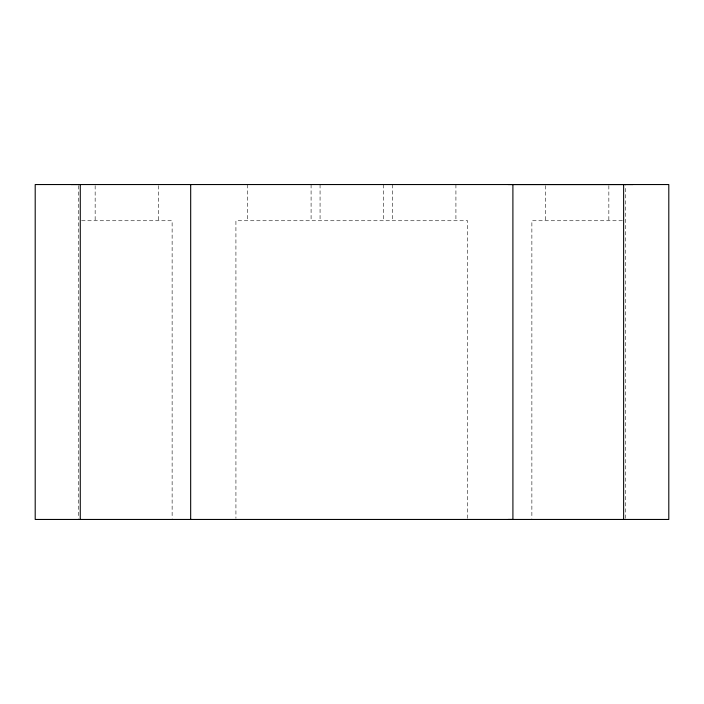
<?xml version="1.0" encoding="UTF-8"?>
<svg xmlns="http://www.w3.org/2000/svg" width="704" height="704" viewBox="0 0 704 704"><rect width="100%" height="100%" fill="white"/><g stroke="black" fill="none" stroke-linecap="round" stroke-linejoin="round"><path stroke-width="0.53" stroke-dasharray="3.52 2.64" d="M625.495 518.355L625.495 185.645M81.611 220.748L172.128 220.748L172.128 518.355M622.389 220.748L531.872 220.748L531.872 518.355M608.846 185.636L608.846 220.748M545.406 185.636L545.406 220.748M467.65 518.355L467.65 220.748L235.919 220.748L235.928 518.355M455.919 184.545L455.919 220.748M392.48 184.545L392.48 220.748M383.504 184.545L383.504 220.748M320.065 184.545L320.065 220.748M311.089 184.545L311.089 220.748M247.65 184.545L247.65 220.748M158.594 185.636L158.594 220.748M95.154 185.636L95.154 220.748M78.522 185.645L78.531 518.355"/><path stroke-width="1.06" d="M80.265 519.455L80.274 184.545L71.095 184.545M191.418 184.545L190.687 184.545L190.67 519.455L191.418 519.455M508.218 184.545L668.8 184.545L668.8 519.455L508.218 519.455M512.899 184.58L512.917 519.455L35.2 519.455L35.2 184.545L632.905 184.545M623.63 184.58L623.638 519.455"/></g></svg>
